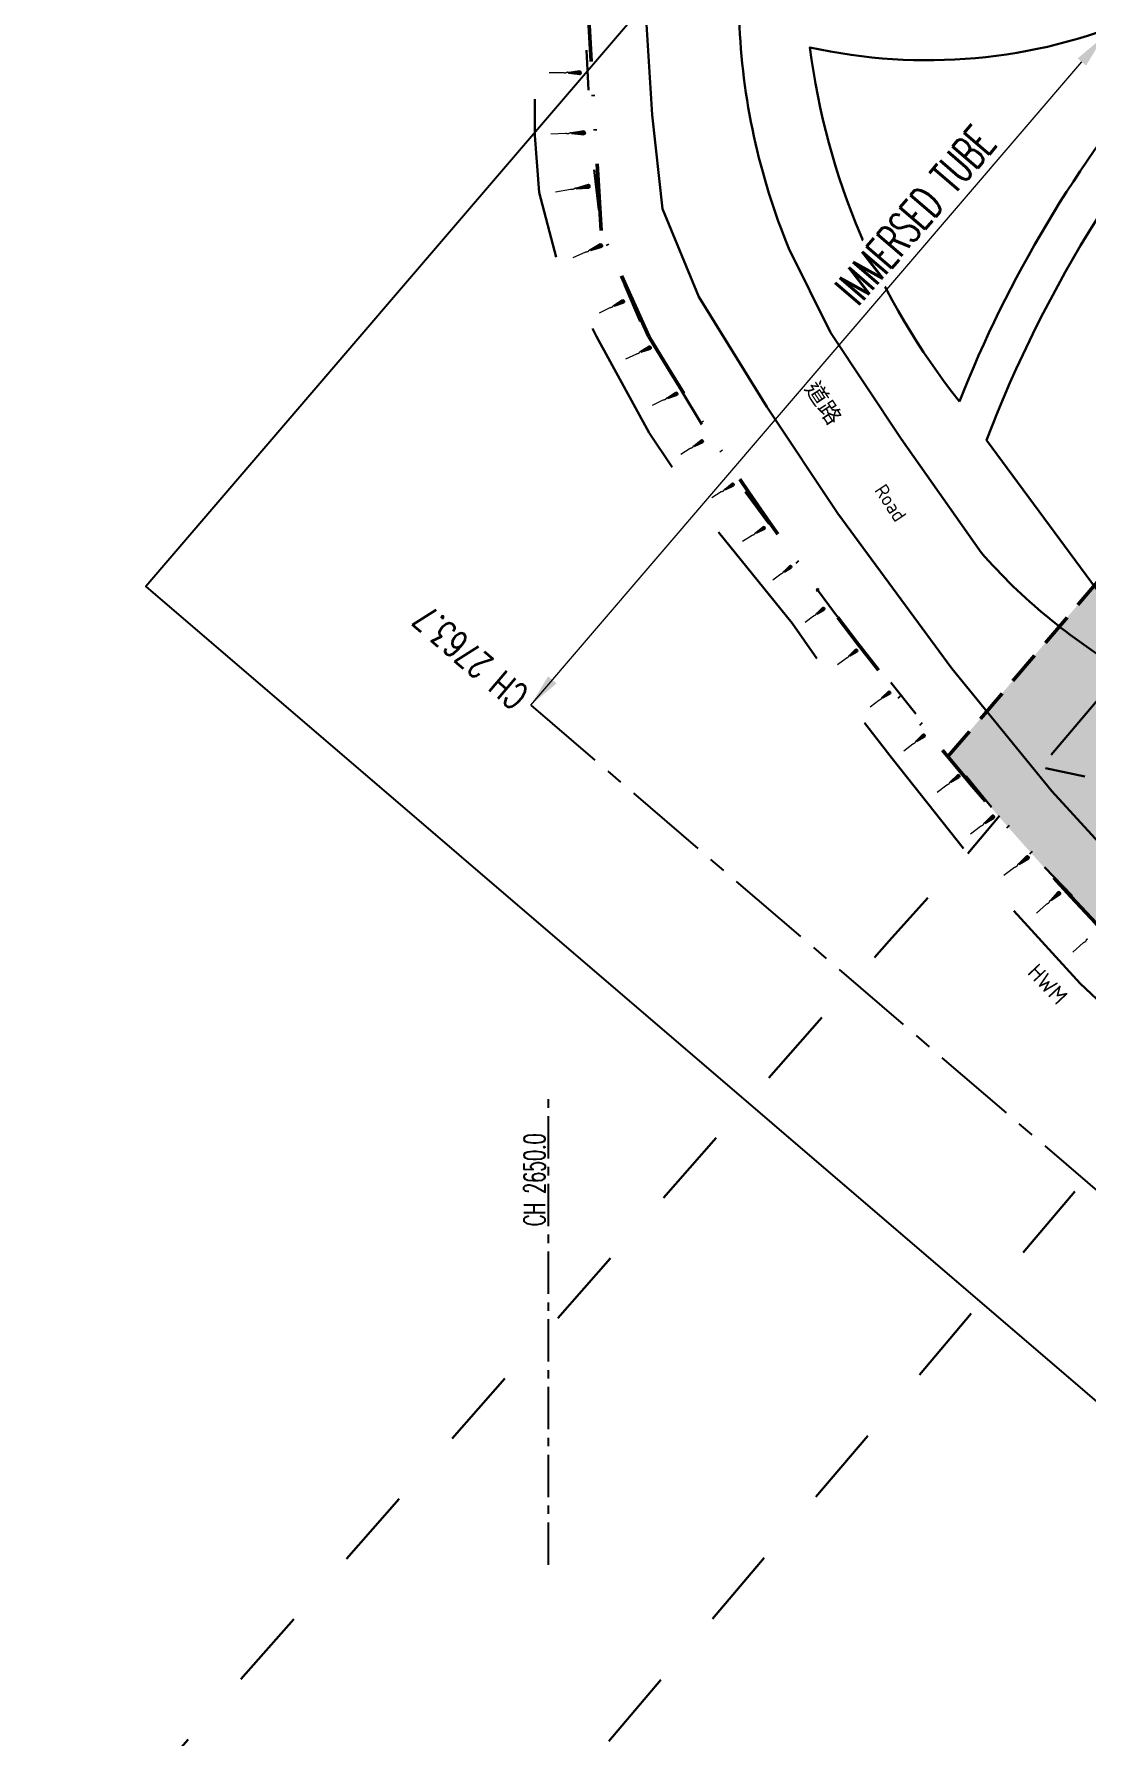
# Model space of a CAD drawing. Header units: millimetres. Extents: x 833600 to 836188, y 817400 to 818701.
# Drawn here: x 833908.8 to 833987.8, y 817736.5 to 817864.3 of the extents above; entities that cross this region are included whole.
import ezdxf

# ---------------------------------------------------------------- set-up
doc = ezdxf.new("R2010")
doc.units = ezdxf.units.MM
for name, pattern in [('2', [12.0116288, 6.0058144, -6.0058144]), ('3', [18.017443200000002, 12.0116288, -6.0058144]), ('5', [9.008721600000001, 3.0029072, -6.0058144]), ('CENTER', [50.800000000000004, 31.75, -6.35, 6.35, -6.35]), ('DASHED2', [0.375, 0.25, -0.125]), ('DIVIDE', [1.25, 0.5, -0.25, 0, -0.25, 0, -0.25])]:
    doc.linetypes.add(name, pattern=pattern)
for name, color, linetype, lineweight in [('00-TITLEBOX', 7, 'Continuous', 25), ('01-basemap', 8, 'Continuous', 15), ('01-bdy', 7, 'DIVIDE', 50), ('01-hatch', 7, 'Continuous', 0), ('01-occup', 7, 'DASHED2', 50), ('01-others', 7, 'Continuous', 25)]:
    doc.layers.add(name, color=color, linetype=linetype, lineweight=lineweight)
doc.styles.add('HK_ENG_11', font='HK_ENG.ttf')
doc.styles.add('ROMANS', font='romans.shx', dxfattribs={"width": 0.6})
doc.styles.add('SMO_Hei_W3', font='smo_hei_w3.ttf')
doc.linetypes.add('B1_BDYF', pattern='A,2.5,-0.5,[130,ltypeshp.shx,S=0.5,R=0,X=0,Y=0],-0.5', length=3.5)

msp = doc.modelspace()

# ---------------------------------------------------------------- hatches: boundary and pattern name
at = {"layer": '01-basemap', "linetype": 'Continuous'}
for points in [[(833948.9254864012, 817861.357970801), (833949.7806400012, 817861.2506860009), (833949.7806400012, 817861.464214001)], [(833949.1690699374, 817856.814903604), (833950.0942376372, 817856.7319474887), (833950.0860977307, 817856.9619364876)], [(833949.5224074068, 817852.6704567269), (833950.4679584907, 817852.7181282418), (833950.4270782374, 817852.949099382)], [(833950.5918763812, 817848.051744546), (833951.4289424964, 817848.2892135407), (833951.3447507631, 817848.4876627552)], [(833952.3691969848, 817843.8772023105), (833953.0835740214, 817844.1178696344), (833953.0023798563, 817844.286060004)], [(833954.363313741, 817840.4093777598), (833955.0826778669, 817840.6517251901), (833955.0009168828, 817840.8210897022)], [(833956.3575173502, 817836.9415998987), (833957.0817744696, 817837.1855957353), (833956.9994573611, 817837.3561122363)], [(833958.3621275434, 817833.3435691937), (833959.0021137926, 817833.6418122774), (833958.9090602442, 817833.7899397629)], [(833960.6838021559, 817830.0862834746), (833961.3242384024, 817830.3847362637), (833961.2311194248, 817830.532967903)], [(833963.0055578453, 817826.8290448989), (833963.6463540897, 817827.1276654523), (833963.5531827688, 817827.2759804146)], [(833965.104780532, 817823.9245026257), (833965.6523531736, 817824.2370760039), (833965.5586269504, 817824.3620438365)], [(833967.5629796081, 817820.7687347905), (833968.1253841385, 817821.0897747232), (833968.0291191892, 817821.2181275112)], [(833970.021264736, 817817.6130414217), (833970.5984149234, 817817.9424986847), (833970.4996260081, 817818.0742167484)], [(833972.4794538114, 817814.4572735864), (833973.0714358878, 817814.795197404), (833972.9701082464, 817814.930300423)], [(833975.0421987395, 817811.2012595889), (833975.6627443648, 817811.5661358855), (833975.553910178, 817811.7074293471)], [(833977.6045937976, 817808.1284004482), (833978.2606603104, 817808.5141627674), (833978.1455963047, 817808.6635440616)], [(833980.1669888566, 817805.0555313071), (833980.858576257, 817805.4621796488), (833980.7372824323, 817805.6196487756)], [(833982.7293939154, 817801.9826721664), (833983.4565022032, 817802.4102065306), (833983.3289785596, 817802.57576349)], [(833985.115225141, 817799.2451534496), (833985.8157696698, 817799.7246865418), (833985.676282611, 817799.882109759)]]:
    msp.add_hatch(color=256, dxfattribs=at).paths.add_polyline_path(points)
h = msp.add_hatch(color=256, dxfattribs=at)
edge = h.paths.add_edge_path()
edge.add_ellipse((833949.7806352666, 817861.3575531297), major_axis=(4.3234436937916e-11, 0.1067640000255778), ratio=0.7317073176316676, start_angle=0, end_angle=360)
h = msp.add_hatch(color=256, dxfattribs=at)
edge = h.paths.add_edge_path()
edge.add_ellipse((833950.0901586531, 817856.8470528866), major_axis=(-0.004069953780447269, 0.1149944993470916), ratio=0.7317073170015849, start_angle=0, end_angle=360)
h = msp.add_hatch(color=256, dxfattribs=at)
edge = h.paths.add_edge_path()
edge.add_ellipse((833950.4474934987, 817852.8337244588), major_axis=(-0.0204401270745226, 0.11548556996962), ratio=0.7317073166455318, start_angle=0, end_angle=360)
h = msp.add_hatch(color=256, dxfattribs=at)
edge = h.paths.add_edge_path()
edge.add_ellipse((833951.386801567, 817848.3885321273), major_axis=(-0.04209586677286777, 0.09922460716946253), ratio=0.7317073167858328, start_angle=0, end_angle=360)
h = msp.add_hatch(color=256, dxfattribs=at)
edge = h.paths.add_edge_path()
edge.add_ellipse((833953.0429339948, 817844.2020442507), major_axis=(-0.04059708216010346, 0.08409518495483359), ratio=0.7317073179069228, start_angle=0, end_angle=360)
h = msp.add_hatch(color=256, dxfattribs=at)
edge = h.paths.add_edge_path()
edge.add_ellipse((833955.0417541311, 817840.7364874322), major_axis=(-0.04088049212120064, 0.0846822560205329), ratio=0.7317073160614097, start_angle=0, end_angle=360)
h = msp.add_hatch(color=256, dxfattribs=at)
edge = h.paths.add_edge_path()
edge.add_ellipse((833957.0405723774, 817837.2709345159), major_axis=(-0.04115855363740621, 0.08525825077485545), ratio=0.7317073173916889, start_angle=0, end_angle=360)
h = msp.add_hatch(color=256, dxfattribs=at)
edge = h.paths.add_edge_path()
edge.add_ellipse((833958.9555387914, 817833.7159454988), major_axis=(-0.04652677462526059, 0.07406374248769114), ratio=0.7317073169529938, start_angle=0, end_angle=360)
h = msp.add_hatch(color=256, dxfattribs=at)
edge = h.paths.add_edge_path()
edge.add_ellipse((833961.2776306527, 817830.4589216108), major_axis=(-0.04655948904392176, 0.07411581953550705), ratio=0.7317073163822079, start_angle=0, end_angle=360)
h = msp.add_hatch(color=256, dxfattribs=at)
edge = h.paths.add_edge_path()
edge.add_ellipse((833963.5997201413, 817827.2018925), major_axis=(-0.04658566057799279, 0.07415748110385365), ratio=0.7317073161474651, start_angle=0, end_angle=360)
h = msp.add_hatch(color=256, dxfattribs=at)
edge = h.paths.add_edge_path()
edge.add_ellipse((833965.6054420236, 817824.2996181984), major_axis=(-0.04686311129602402, 0.06248391657045133), ratio=0.7317073177493468, start_angle=0, end_angle=360)
h = msp.add_hatch(color=256, dxfattribs=at)
edge = h.paths.add_edge_path()
edge.add_ellipse((833968.0772023244, 817821.1540109739), major_axis=(-0.04813247470104181, 0.0641763938969483), ratio=0.7317073175191477, start_angle=0, end_angle=360)
h = msp.add_hatch(color=256, dxfattribs=at)
edge = h.paths.add_edge_path()
edge.add_ellipse((833970.5489698326, 817818.0084191427), major_axis=(-0.04939445780005, 0.06585903159781534), ratio=0.7317073165696084, start_angle=0, end_angle=360)
h = msp.add_hatch(color=256, dxfattribs=at)
edge = h.paths.add_edge_path()
edge.add_ellipse((833973.0207201327, 817814.8628119181), major_axis=(-0.05066382097946845, 0.067551509268136), ratio=0.7317073171000721, start_angle=0, end_angle=360)
h = msp.add_hatch(color=256, dxfattribs=at)
edge = h.paths.add_edge_path()
edge.add_ellipse((833975.6082715743, 817811.6368484444), major_axis=(-0.05441709326149054, 0.07064673082461098), ratio=0.7317073188338116, start_angle=0, end_angle=360)
h = msp.add_hatch(color=256, dxfattribs=at)
edge = h.paths.add_edge_path()
edge.add_ellipse((833978.2030694223, 817808.5889230106), major_axis=(-0.05753200341060425, 0.07469064669347338), ratio=0.7317073168968049, start_angle=0, end_angle=360)
h = msp.add_hatch(color=256, dxfattribs=at)
edge = h.paths.add_edge_path()
edge.add_ellipse((833980.7978672712, 817805.5409875764), major_axis=(-0.06064691208624119, 0.07873456360764021), ratio=0.7317073173245902, start_angle=0, end_angle=360)
h = msp.add_hatch(color=256, dxfattribs=at)
edge = h.paths.add_edge_path()
edge.add_ellipse((833983.3926751198, 817802.4930621426), major_axis=(-0.06376182163065405, 0.0827784798258705), ratio=0.7317073178589486, start_angle=0, end_angle=360)
h = msp.add_hatch(color=256, dxfattribs=at)
edge = h.paths.add_edge_path()
edge.add_ellipse((833985.7459552811, 817799.8034710891), major_axis=(-0.06974352947550902, 0.07871160861533714), ratio=0.7317073165129799, start_angle=0, end_angle=360)
at = {"layer": '01-hatch', "true_color": 0xa8def7}
h = msp.add_hatch(color=141, dxfattribs=at)
h.dxf.hatch_style = 1
edge = h.paths.add_edge_path()
edge.add_arc((834174.1816822606, 817973.8885103523), 256.0608208610516, 219.7808822324689, 227.2946912475202, ccw=False)
edge.add_line((833977.3996929834, 817810.04714599), (834008.2342638228, 817846.0493328853))
edge.add_line((834008.2342638228, 817846.0493328853), (834033.5923281077, 817824.3148566918))
edge.add_line((834033.5923281077, 817824.3148566918), (834000.5141251447, 817785.7217662517))

# ---------------------------------------------------------------- linework, layer by layer
at = {"layer": '00-TITLEBOX'}
msp.add_lwpolyline([(834127.7674345614, 818068.4675324054), (833917.2173458558, 817822.8183293391), (834011.1663917099, 817742.2930123771), (834221.7164804154, 817987.9422154434)], close=True, dxfattribs=at)
at = {"layer": '01-basemap', "linetype": 'Continuous', "lineweight": 13}
for p, q in [((833948.5088464011, 817861.357970801), (833947.4807872011, 817861.357970801)), ((833948.7203109151, 817856.7990208594), (833947.6129980278, 817856.7598301875)), ((833949.0717320114, 817852.5906903788), (833947.9596904729, 817852.393866915)), ((833950.2046584018, 817847.8874679933), (833949.2491980375, 817847.4821155996)), ((833952.0410206538, 817843.7187746715), (833951.231245557, 817843.3278544722)), ((833954.0328464003, 817840.2498441322), (833953.217418237, 817839.8561949063)), ((833956.0248022265, 817836.7809811503), (833955.2038276584, 817836.3846543888)), ((833958.0730983034, 817833.1620012945), (833957.3599186536, 817832.7139825035)), ((833960.394569689, 817829.9045879085), (833959.6808885769, 817829.4562540993)), ((833962.716162797, 817826.6472471992), (833962.0020805151, 817826.1986613754)), ((833964.8609408587, 817823.7416221901), (833964.2592664649, 817823.2903647153)), ((833967.3125351436, 817820.5809007431), (833966.6945634276, 817820.1174202311)), ((833969.7642538804, 817817.4202825626), (833969.130079594, 817816.9446500777)), ((833972.2158381647, 817814.2595611155), (833971.5653665562, 817813.7717055936)), ((833974.7665041803, 817810.9889002), (833974.0862278555, 817810.464903408)), ((833977.3131181016, 817807.903885315), (833976.5939018216, 817807.3498942239)), ((833979.8597320238, 817804.8188604296), (833979.1015757888, 817804.2348750393)), ((833982.4063559456, 817801.7338455446), (833981.6092597555, 817801.1198658552)), ((833984.8080578878, 817798.9729835787), (833984.0501226907, 817798.3014044224)), ((833987.562307166, 817796.0720320665), (833986.7877062593, 817795.3856860235))]:
    msp.add_line(p, q, dxfattribs=at)
at = {"layer": '01-basemap', "linetype": 'Continuous', "lineweight": 30}
for p, q in [((833949.7806400012, 817861.464214001), (833948.9254864012, 817861.357970801)), ((833948.9254864012, 817861.357970801), (833949.7806400012, 817861.2506860009)), ((833949.7806400012, 817861.2506860009), (833949.7806400012, 817861.464214001)), ((833950.0860977307, 817856.9619364876), (833949.1690699374, 817856.814903604)), ((833949.1690699374, 817856.814903604), (833950.0942376372, 817856.7319474887)), ((833950.0942376372, 817856.7319474887), (833950.0860977307, 817856.9619364876)), ((833950.4270782374, 817852.949099382), (833949.5224074068, 817852.6704567269)), ((833949.5224074068, 817852.6704567269), (833950.4679584907, 817852.7181282418)), ((833950.4679584907, 817852.7181282418), (833950.4270782374, 817852.949099382)), ((833951.3447507631, 817848.4876627552), (833950.5918763812, 817848.051744546)), ((833950.5918763812, 817848.051744546), (833951.4289424964, 817848.2892135407)), ((833951.4289424964, 817848.2892135407), (833951.3447507631, 817848.4876627552)), ((833953.0023798563, 817844.286060004), (833952.3691969848, 817843.8772023105)), ((833952.3691969848, 817843.8772023105), (833953.0835740214, 817844.1178696344)), ((833953.0835740214, 817844.1178696344), (833953.0023798563, 817844.286060004)), ((833955.0009168828, 817840.8210897022), (833954.363313741, 817840.4093777598)), ((833954.363313741, 817840.4093777598), (833955.0826778669, 817840.6517251901)), ((833955.0826778669, 817840.6517251901), (833955.0009168828, 817840.8210897022)), ((833956.9994573611, 817837.3561122363), (833956.3575173502, 817836.9415998987)), ((833956.3575173502, 817836.9415998987), (833957.0817744696, 817837.1855957353)), ((833957.0817744696, 817837.1855957353), (833956.9994573611, 817837.3561122363)), ((833958.9090602442, 817833.7899397629), (833958.3621275434, 817833.3435691937)), ((833958.3621275434, 817833.3435691937), (833959.0021137926, 817833.6418122774)), ((833959.0021137926, 817833.6418122774), (833958.9090602442, 817833.7899397629)), ((833961.2311194248, 817830.532967903), (833960.6838021559, 817830.0862834746)), ((833960.6838021559, 817830.0862834746), (833961.3242384024, 817830.3847362637)), ((833961.3242384024, 817830.3847362637), (833961.2311194248, 817830.532967903)), ((833963.5531827688, 817827.2759804146), (833963.0055578453, 817826.8290448989)), ((833963.0055578453, 817826.8290448989), (833963.6463540897, 817827.1276654523)), ((833963.6463540897, 817827.1276654523), (833963.5531827688, 817827.2759804146)), ((833965.5586269504, 817824.3620438365), (833965.104780532, 817823.9245026257)), ((833965.6523531736, 817824.2370760039), (833965.5586269504, 817824.3620438365)), ((833965.104780532, 817823.9245026257), (833965.6523531736, 817824.2370760039)), ((833968.0291191892, 817821.2181275112), (833967.5629796081, 817820.7687347905)), ((833967.5629796081, 817820.7687347905), (833968.1253841385, 817821.0897747232)), ((833968.1253841385, 817821.0897747232), (833968.0291191892, 817821.2181275112)), ((833970.4996260081, 817818.0742167484), (833970.021264736, 817817.6130414217)), ((833970.021264736, 817817.6130414217), (833970.5984149234, 817817.9424986847)), ((833970.5984149234, 817817.9424986847), (833970.4996260081, 817818.0742167484)), ((833972.9701082464, 817814.930300423), (833972.4794538114, 817814.4572735864)), ((833972.4794538114, 817814.4572735864), (833973.0714358878, 817814.795197404)), ((833973.0714358878, 817814.795197404), (833972.9701082464, 817814.930300423)), ((833975.553910178, 817811.7074293471), (833975.0421987395, 817811.2012595889)), ((833975.0421987395, 817811.2012595889), (833975.6627443648, 817811.5661358855)), ((833975.6627443648, 817811.5661358855), (833975.553910178, 817811.7074293471)), ((833978.1455963047, 817808.6635440616), (833977.6045937976, 817808.1284004482)), ((833977.6045937976, 817808.1284004482), (833978.2606603104, 817808.5141627674)), ((833978.2606603104, 817808.5141627674), (833978.1455963047, 817808.6635440616)), ((833980.7372824323, 817805.6196487756), (833980.1669888566, 817805.0555313071)), ((833980.1669888566, 817805.0555313071), (833980.858576257, 817805.4621796488)), ((833980.858576257, 817805.4621796488), (833980.7372824323, 817805.6196487756)), ((833983.3289785596, 817802.57576349), (833982.7293939154, 817801.9826721664)), ((833983.4565022032, 817802.4102065306), (833983.3289785596, 817802.57576349)), ((833982.7293939154, 817801.9826721664), (833983.4565022032, 817802.4102065306)), ((833985.676282611, 817799.882109759), (833985.115225141, 817799.2451534496)), ((833985.115225141, 817799.2451534496), (833985.8157696698, 817799.7246865418)), ((833985.8157696698, 817799.7246865418), (833985.676282611, 817799.882109759))]:
    msp.add_line(p, q, dxfattribs=at)
at = {"layer": '01-basemap', "linetype": '3', "lineweight": 30, "flags": 128}
msp.add_lwpolyline([(834427.0456200009, 817871.6583000012), (834426.9289600011, 817871.2845500018), (834426.3523900006, 817869.4373100027), (834425.336170001, 817867.7284400016), (834424.0107900007, 817866.8192200027), (834421.4660500009, 817865.1527500022), (834417.7086900007, 817862.9887800012), (834414.3412300004, 817859.9908900019), (834410.4001000011, 817856.2687100023), (834406.538970001, 817852.533400001), (834403.1763100009, 817850.0017700009), (834397.7954300009, 817845.4564400017), (834394.152900001, 817841.9882300012), (834390.8630100004, 817839.0459900014), (834389.0076600006, 817837.0750200022), (834385.6839100011, 817833.1358700022), (834382.4068200011, 817830.7343200017), (834380.6942100013, 817828.021490002), (834378.4117500009, 817826.2846500017), (834374.6398200011, 817822.4253200013), (834370.7183300005, 817817.994090002), (834367.3184000012, 817814.110580001), (834364.7685700012, 817810.4789500013), (834361.7698800005, 817807.0966000017), (834357.1304800007, 817801.3693600018), (834355.8186700009, 817797.3621900026), (834353.8969900012, 817793.5086800009), (834350.2919400008, 817786.1118200012), (834346.7850600006, 817779.3910000026), (834344.4087200006, 817773.5408800021), (834341.3913200004, 817767.5255500022), (834338.4835200012, 817760.6559900027), (834335.9355100011, 817755.9174700025), (834333.2363800006, 817752.1588600017), (834331.3342500012, 817749.4076800011), (834328.3738300009, 817747.8009700011), (834326.3556600008, 817746.5393700022), (834322.8546600007, 817745.5283200014), (834311.7011400005, 817745.6134100016), (834301.8320300011, 817746.4156400021), (834294.4667900009, 817747.1827600021), (834287.7858900009, 817746.7342200018), (834277.9934900012, 817746.4109700024), (834270.9357500011, 817746.124160001), (834260.3447100008, 817745.8950600009), (834249.562210001, 817745.230320001), (834238.7486500004, 817745.1471100021), (834225.3605000004, 817745.1495100018), (834213.469920001, 817745.5374600012), (834201.5601200005, 817745.7181800026), (834191.3703700006, 817745.0845600013), (834185.8703700006, 817745.5826100018), (834182.7294900008, 817746.2418100014), (834179.5850100005, 817746.2494300026), (834173.3046600008, 817745.4175300021), (834166.3652500007, 817745.6856500022), (834158.0340200011, 817745.2752900012), (834153.4035600005, 817745.6233800016), (834148.2176200012, 817745.6344400011), (834135.5925200004, 817745.8009800017), (834123.7390200011, 817745.8883200027), (834115.1806900008, 817746.206290001), (834103.3663100004, 817746.2367200013), (834094.0301800007, 817746.0563800018), (834088.5071300007, 817746.6066000015), (834085.0818300005, 817747.6637800019), (834081.5600900007, 817748.7493900023), (834079.8452900006, 817750.3795300014), (834079.9751600008, 817751.1266500019), (834079.3351200009, 817752.0090900026), (834078.8170100013, 817752.8703600019), (834076.3405500008, 817752.8799200021), (834075.5103400005, 817752.6657900009), (834075.5027600005, 817750.7071500011), (834073.2244900009, 817749.5973900016), (834070.0014900006, 817747.8204200026), (834068.9336200012, 817746.2920900024), (834068.2969200006, 817744.9901600014), (834066.358380001, 817744.299370002), (834063.464180001, 817744.3056500014), (834060.4854300013, 817744.309030002), (834056.8182500005, 817745.3836500011), (834053.024770001, 817745.6869600024), (834046.0990500012, 817746.8981500026), (834043.3344200011, 817748.4851400014), (834038.9134100005, 817751.4380200021), (834031.8158900011, 817756.6315200012), (834024.4295900008, 817761.7622000016), (834017.3405900011, 817767.0141800027), (834011.0469400007, 817772.066060001), (834003.0692500006, 817778.6680200025), (833995.1352000004, 817785.6840500012), (833987.3272100007, 817793.0270700026), (833982.0894400012, 817798.744690001), (833973.2269100007, 817809.8968600016), (833969.2862300007, 817814.9873200022), (833965.7112900009, 817820.0586100016), (833959.1513500009, 817828.1691900026), (833954.9931100011, 817834.3312100023), (833951.0296600005, 817841.5736700017), (833948.0109800007, 817847.5262600016), (833946.7452800004, 817852.375450002), (833946.415120001, 817856.6485300027), (833946.3981300006, 817863.450120002), (833946.0185800008, 817871.2336700018), (833945.5859800009, 817880.676260002), (833946.0661500013, 817882.517620001), (833945.898980001, 817886.6693400014), (833946.3811700009, 817891.4622600023), (833945.7747300006, 817898.4763300009), (833946.8094000006, 817902.7540100012), (833946.7888500011, 817909.9574800022), (833946.5967100011, 817917.0757100023), (833946.3652500007, 817923.0553600024), (833946.6477700006, 817930.2163600009), (833946.9135500006, 817935.4461500011), (833946.5934800012, 817941.2376300022), (833947.0049800007, 817947.8899800014), (833946.5763100004, 817955.5660500024), (833946.7289700005, 817962.3576100022), (833947.0024500005, 817972.6337600015), (833946.9158300012, 817979.4594100025), (833946.853170001, 817983.196870001), (833947.0267500011, 817990.9729400016), (833947.7352200011, 817996.0895900019), (833947.6146000009, 818000.0000000019)], dxfattribs=at)
at = {"layer": '01-basemap', "linetype": '5', "lineweight": 30, "flags": 128}
for points in [[(834356.3115600012, 817806.2041100021), (834354.404480001, 817803.4797100015), (834352.5066100005, 817800.4532500021), (834348.376960001, 817793.5272200014), (834339.7779900013, 817779.1073900014), (834338.6755500007, 817776.329260001), (834336.8675600011, 817770.0674500018), (834334.6186000006, 817763.5410400014), (834329.521350001, 817754.3861600012), (834327.6235200008, 817753.0255500022), (834322.5395000009, 817751.133200001), (834318.3268100005, 817750.6666800026), (834310.3714200007, 817750.6666800026), (834302.5608900012, 817750.1725400016), (834288.1979800006, 817750.770080002), (834279.239000001, 817749.764200002), (834268.3743400006, 817749.0478500016), (834255.6549500013, 817748.8628400024), (834242.6224000007, 817748.9178000018), (834230.1699400004, 817748.585330002), (834216.9880400011, 817748.8165900018), (834204.8173000012, 817748.7814000025), (834167.1748000011, 817749.7710000016), (834130.250500001, 817749.0731000025), (834108.7114200005, 817749.2328600027), (834097.5994900009, 817749.7993800025), (834092.1042000009, 817750.8829000015), (834083.4489900004, 817751.9743000027), (834080.8740000008, 817753.1470000017), (834079.9461800009, 817754.6816100013), (834075.5468700007, 817754.9408700019), (834068.484960001, 817749.2778800018), (834062.0428500008, 817748.3540700022), (834056.1297000004, 817749.0989000015), (834051.0810600007, 817750.0654000025), (834044.4207300004, 817752.1930100024), (834034.6472900007, 817759.3591400012), (834019.2349000005, 817769.5194000024), (834005.8211600007, 817781.1085500009), (833992.6218600012, 817793.4444900025), (833984.3849000009, 817802.0417000018), (833980.319670001, 817806.6752500013), (833968.9778700005, 817820.7378500011), (833961.2636000011, 817831.1751000024), (833954.5062700007, 817842.246220002), (833951.3802700005, 817849.5262800027), (833950.7135800011, 817855.2431200016), (833950.2567200009, 817863.3835400026), (833950.140420001, 817900.0000000019), (833949.8554800004, 817989.7110300027), (833950.228790001, 817994.5259100012), (833950.514750001, 818000.0000000019)], [(833984.7329000011, 817809.1782000009), (834003.0812000008, 817805.3659000024), (834020.1483000005, 817803.910000002), (834031.9471000005, 817804.8031000011), (834038.3548000008, 817805.6347000021), (834041.9422000004, 817805.6259000022), (834043.7486000005, 817805.7025000025), (834048.4844000004, 817802.8559000026), (834052.9584000008, 817795.0145000014)]]:
    msp.add_lwpolyline(points, dxfattribs=at)
at = {"layer": '01-basemap', "linetype": 'B1_BDYF', "lineweight": 30, "flags": 128}
for points in [[(833985.2008200008, 817807.4657200016), (833977.7006600006, 817816.6638800018), (833969.1555000013, 817828.2915000021), (833963.8275200007, 817836.2975400016), (833958.7147400007, 817844.5523700025), (833955.9957200009, 817851.1545800027), (833955.2022700012, 817858.2067800015), (833954.7668700004, 817865.4087500013), (833954.6806800012, 817870.2948600017), (833954.6634900011, 817900.2628300022), (833954.6190500008, 817930.313240001), (833954.6511700004, 817971.1100500021), (833954.6560500013, 817997.4896500017), (833954.6407900006, 818000.0000000019)], [(834160.5894800005, 817753.8696100023), (834160.584090001, 817753.8688100018), (834157.8296300005, 817753.4585200027), (834154.4718500013, 817753.4997300021), (834107.5958700012, 817754.6275500022), (834105.2269400004, 817755.0652200021), (834099.3658700008, 817758.6994200014), (834095.0496400008, 817760.8850100022), (834078.3576600011, 817762.1681400016), (834061.880690001, 817758.1518100016), (834053.6468900004, 817756.0480900016), (834053.642860001, 817756.0470600016), (834050.2652600007, 817755.1840900015), (834034.5502900006, 817763.5792500023), (834027.602570001, 817769.1220400017), (834004.6583300009, 817788.3601100016), (833990.0915600006, 817802.1392600015), (833985.2008200008, 817807.4657200016)]]:
    msp.add_lwpolyline(points, dxfattribs=at)
at = {"layer": '01-basemap', "linetype": '2', "lineweight": 30, "flags": 128}
for points in [[(834141.8980600005, 818000.0000000019), (834127.1992100012, 817982.512070002), (834122.5507000005, 817976.9815200027), (834119.6388400011, 817973.5171300024), (834044.6958100004, 817884.8794700019), (834018.1692100009, 817849.1871800013), (833990.5383000011, 817816.5385500025), (833978.8882600004, 817802.7728900015)], [(833750.0000000009, 817542.2553400025), (833972.986560001, 817796.2237500027), (833978.8882600004, 817802.7728900015)], [(833750.0000000009, 817497.9884100016), (833991.4225400006, 817782.7293700017), (833994.553700001, 817786.2309300024)]]:
    msp.add_lwpolyline(points, dxfattribs=at)
at = {"layer": '01-basemap', "linetype": 'Continuous', "lineweight": 30, "flags": 128}
for points in [[(834082.4016000004, 817862.6839000024, -0.09316541970496857), (834090.5982000008, 817874.5877000019, 0.04998992043117128), (834086.9247000013, 817878.8334000017), (834086.2424000008, 817878.1265000012), (834084.4754000008, 817879.7146000024), (834085.1064000009, 817880.4617000017, 0.05751561974734977), (834080.4099000013, 817883.4395000022), (834079.9614000004, 817882.5236000009), (834075.2866000012, 817884.6474000011), (834075.6883000005, 817885.5918000024, 0.06370326231139421), (834046.8502000012, 817893.5940000024), (834033.791600001, 817895.9504000023, 0.3252255266406948), (834031.7923000008, 817895.408900002, 0.02952995907707006), (833999.9494000012, 817864.9987000022, 0.0993292081473981), (833980.3011000007, 817833.7814000025), (833989.3210000005, 817821.5540000014)], [(833978.273500001, 817836.697300002, -0.1371796737051739), (833967.0518000005, 817863.2612000015, 0.1558192963350453), (833991.5735000009, 817865.4745000023, -0.802815530600731), (833993.501600001, 817862.1520000026, 0.08209817483051553), (833978.273500001, 817836.697300002)], [(833993.8439000007, 817814.7623000015, -0.02130713875348639), (833990.5383000011, 817816.5385500025, -0.07854512919823019), (833979.8888000008, 817825.3607000019)]]:
    msp.add_lwpolyline(points, format="xyb", dxfattribs=at)
msp.add_lwpolyline([(833979.8888000008, 817825.3607000019), (833973.8966000006, 817833.8927000016), (833968.6039000005, 817841.8603000026), (833965.4733000007, 817848.1653000023)], dxfattribs=at)
at = {"layer": '01-basemap', "linetype": 'Continuous', "lineweight": 30}
msp.add_arc((834011.6578314966, 817867.1804077893), 49.94582338541655, 182.101501015846, 202.3779581326908, dxfattribs=at)
for centre, major_axis, ratio, start_param, end_param in [((833949.7806352666, 817861.3575531297), (4.3234436937916e-11, 0.1067640000255778), 0.7317073176316676, 3.14159265414323, 9.424777961322816), ((833950.0901586531, 817856.8470528866), (-0.004069953780447259, 0.1149944993470913), 0.731707317001585, 3.141592646995083, 9.424777954174669), ((833950.4474934987, 817852.8337244588), (-0.0204401270745226, 0.11548556996962), 0.7317073166455318, 3.141592648599437, 9.424777955779023), ((833951.386801567, 817848.3885321273), (-0.04209586677286777, 0.09922460716946253), 0.7317073167858328, 3.141592651709788, 9.424777958889374), ((833953.0429339948, 817844.2020442507), (-0.04059708216010342, 0.08409518495483354), 0.7317073179069232, 3.141592658544078, 9.424777965723663), ((833955.0417541311, 817840.7364874322), (-0.04088049212120063, 0.08468225602053289), 0.7317073160614097, 3.141592650940902, 9.424777958120488), ((833957.0405723774, 817837.2709345159), (-0.04115855363740621, 0.08525825077485545), 0.7317073173916889, 3.141592663579726, 9.424777970759312), ((833958.9555387914, 817833.7159454988), (-0.04652677462526057, 0.07406374248769108), 0.7317073169529938, 3.141592645410205, 9.424777952589793), ((833961.2776306527, 817830.4589216108), (-0.04655948904392174, 0.07411581953550703), 0.7317073163822081, 3.141592650317802, 9.424777957497389), ((833963.5997201413, 817827.2018925), (-0.04658566057799277, 0.0741574811038536), 0.7317073161474651, 3.141592650822014, 9.4247779580016), ((833965.6054420236, 817824.2996181984), (-0.04686311129602402, 0.06248391657045133), 0.7317073177493468, 3.141592661711217, 9.424777968890803), ((833968.0772023244, 817821.1540109739), (-0.04813247470104179, 0.06417639389694825), 0.7317073175191477, 3.141592650037108, 9.424777957216694), ((833970.5489698326, 817818.0084191427), (-0.04939445780005, 0.06585903159781534), 0.7317073165696085, 3.141592649459451, 9.424777956639037), ((833973.0207201327, 817814.8628119181), (-0.05066382097946844, 0.06755150926813598), 0.7317073171000722, 3.1415926479503, 9.424777955129887), ((833975.6082715743, 817811.6368484444), (-0.05441709326149054, 0.07064673082461098), 0.7317073188338116, 3.141592656285586, 9.424777963465171), ((833978.2030694223, 817808.5889230106), (-0.05753200341060424, 0.07469064669347336), 0.731707316896805, 3.141592644549914, 9.4247779517295), ((833980.7978672712, 817805.5409875764), (-0.06064691208624118, 0.07873456360764017), 0.7317073173245903, 3.1415926575755, 9.424777964755087), ((833983.3926751198, 817802.4930621426), (-0.06376182163065403, 0.0827784798258704), 0.7317073178589485, 3.14159265690701, 9.424777964086596), ((833985.7459552811, 817799.8034710891), (-0.06974352947550902, 0.07871160861533714), 0.7317073165129799, 3.141592652761364, 9.42477795994095)]:
    msp.add_ellipse(centre, major_axis=major_axis, ratio=ratio, start_param=start_param, end_param=end_param, dxfattribs=at)
at = {"layer": '01-basemap', "linetype": 'Continuous', "lineweight": 13}
for points in [[(833948.9254864012, 817861.357970801), (833948.8473664011, 817861.3944268009), (833948.7692464011, 817861.357970801), (833948.6911264012, 817861.3215148009), (833948.5088464011, 817861.357970801)], [(833949.1690699374, 817856.814903604), (833949.0835378806, 817856.8511920038), (833949.0007853041, 817856.8089475747), (833948.9180327276, 817856.7667031457), (833948.7203109151, 817856.7990208594)], [(833949.5224074068, 817852.6704567269), (833949.4309262148, 817852.6949346337), (833949.3534041336, 817852.6405443464), (833949.2758820524, 817852.586154059), (833949.0717320114, 817852.5906903788)], [(833950.5918763812, 817848.051744546), (833950.5048988117, 817848.0548242655), (833950.446669639, 817847.9901408388), (833950.3884404661, 817847.9254574119), (833950.2046584018, 817847.8874679933)], [(833952.3691969848, 817843.8772023105), (833952.2938015044, 817843.8762125572), (833952.2461308608, 817843.8177919459), (833952.1984602171, 817843.7593713346), (833952.0410206538, 817843.7187746715)], [(833954.363313741, 817840.4093777598), (833954.2873919222, 817840.4083810969), (833954.2393884882, 817840.3495526494), (833954.1913850543, 817840.290724202), (833954.0328464003, 817840.2498441322)], [(833956.3575173502, 817836.9415998987), (833956.2810791241, 817836.9405964568), (833956.2327491789, 817836.881367868), (833956.1844192336, 817836.8221392795), (833956.0248022265, 817836.7809811503)], [(833958.3621275434, 817833.3435691937), (833958.2920473696, 817833.3348152712), (833958.2537415783, 817833.2754812315), (833958.215435787, 817833.2161471919), (833958.0730983034, 817833.1620012945)], [(833960.6838021559, 817830.0862834746), (833960.6136727063, 817830.0775233968), (833960.5753399808, 817830.0181476373), (833960.5370072552, 817829.9587718778), (833960.394569689, 817829.9045879085)], [(833963.0055578453, 817826.8290448989), (833962.9353889751, 817826.820279897), (833962.8970347021, 817826.7608707615), (833962.8586804293, 817826.7014616261), (833962.716162797, 817826.6472471992)], [(833965.104780532, 817823.9245026257), (833965.0430585551, 817823.9115485155), (833965.0133406546, 817823.8559224624), (833964.9836227539, 817823.8002964093), (833964.8609408587, 817823.7416221901)], [(833967.5629796081, 817820.7687347905), (833967.4995857918, 817820.7554297972), (833967.4690629338, 817820.6982970227), (833967.4385400759, 817820.6411642482), (833967.3125351436, 817820.5809007431)], [(833970.021264736, 817817.6130414217), (833969.9562088003, 817817.5993875855), (833969.9248856651, 817817.5407568496), (833969.8935625298, 817817.4821261136), (833969.7642538804, 817817.4202825626)], [(833972.4794538114, 817814.4572735864), (833972.4127260365, 817814.4432688673), (833972.3805979439, 817814.3831314099), (833972.3484698513, 817814.3229939524), (833972.2158381647, 817814.2595611155)], [(833975.0421987395, 817811.2012595889), (833974.971924563, 817811.1855654774), (833974.9388132797, 817811.1216248181), (833974.9057019964, 817811.0576841587), (833974.7665041803, 817810.9889002)], [(833977.6045937976, 817808.1284004482), (833977.5302970305, 817808.1118079842), (833977.4952904116, 817808.0442072733), (833977.4602837927, 817807.9766065624), (833977.3131181016, 817807.903885315)], [(833980.1669888566, 817805.0555313071), (833980.0886694987, 817805.0380404905), (833980.0517675444, 817804.9667797281), (833980.0148655899, 817804.8955189656), (833979.8597320238, 817804.8188604296)], [(833982.7293939154, 817801.9826721664), (833982.6470519666, 817801.9642829972), (833982.6082546767, 817801.8893621833), (833982.5694573869, 817801.8144413693), (833982.4063559456, 817801.7338455446)], [(833985.115225141, 817799.2451534496), (833985.0338164173, 817799.2209987334), (833985.0000374211, 817799.143089748), (833984.9662584248, 817799.0651807626), (833984.8080578878, 817798.9729835787)], [(833987.8762285062, 817796.3501864913), (833987.7930297428, 817796.3255006539), (833987.7585080037, 817796.245878582), (833987.7239862646, 817796.1662565101), (833987.562307166, 817796.0720320665)]]:
    msp.add_open_spline(points, degree=1, dxfattribs=at)
at = {"layer": '01-bdy', "linetype": 'DIVIDE', "ltscale": 10}
msp.add_lwpolyline([(834169.7449999508, 817749.7029999935), (834105.6320000029, 817749.3899999976), (834095.1220000245, 817750.28800005), (834080.8740000082, 817753.1469999704), (834079.9460000207, 817754.6820000148), (834075.5469999464, 817754.9410000314), (834068.4850000325, 817749.2779999515), (834059.5130000439, 817748.6730000584), (834044.4209999546, 817752.1930000152), (834012.9569996155, 817774.9570003143, -0.08686961250501975), (833954.9659999844, 817841.5570000295), (833951.3800000192, 817849.5259999677), (833950, 817873.1990000262), (833950.5110000002, 817999.9319999547), (833951.1089999805, 818019.469000043), (833950.5969999584, 818024.5579999466), (833950.5929999911, 818042.6469999704), (833948.9889999997, 818071.0950000348), (833950.3640000385, 818103.0340002247, -0.0940546469571884)], format="xyb", dxfattribs=at)
at = {"layer": '01-occup', "ltscale": 10}
msp.add_lwpolyline([(833977.3996929834, 817810.04714599), (834008.2342638219, 817846.0493328841), (834033.5923281077, 817824.3148566918), (834000.5141251447, 817785.7217662517)], dxfattribs=at)
at = {"layer": '01-others', "lineweight": 20}
msp.add_line((833946.0952251767, 817813.9093243136), (833987.4548753209, 817862.1644570539), dxfattribs=at)
at = {"layer": '01-others', "linetype": 'CENTER', "ltscale": 0.2}
msp.add_line((833946.0952251765, 817813.9093243134), (833997.0374290794, 817770.2465756821), dxfattribs=at)
at = {"layer": '01-others', "linetype": 'CENTER', "ltscale": 0.1}
msp.add_line((833947.4236089655, 817749.4220417257), (833947.4236089655, 817784.8985843502), dxfattribs=at)
at = {"layer": '01-others', "lineweight": 20}
for points in [[(833987.1385122736, 817862.4356129748), (833987.7712383681, 817861.8933011331), (833989.0818108461, 817864.0626353377)], [(833947.4058308625, 817816.0786384558), (833948.0385486552, 817815.5363169285), (833946.0952251767, 817813.9093243136)]]:
    msp.add_solid(points, dxfattribs=at)

# ---------------------------------------------------------------- texts
at = {"layer": '01-basemap'}
for s, height, rotation, style, width, p in [('道路', 1.20649999984229, -56.40478813860779, 'SMO_Hei_W3', 1.05, (833966.6271822896, 817837.6929241293)), ('Road', 1.0572749997871, -56.40483955031359, 'HK_ENG_11', 1.1, (833971.8400705603, 817830.023058934)), ('HWM', 1.21499757000664, -46.81779747336808, 'HK_ENG_11', 1.1, (833983.296886865, 817793.7917966262))]:
    msp.add_text(s, height=height, rotation=rotation, dxfattribs=dict(at, style=style, width=width)).set_placement(p)
at = {"layer": '01-others', "lineweight": 20, "style": 'ROMANS', "width": 0.7}
msp.add_text('CH 2763.7', height=2, rotation=139.2595616934353, dxfattribs=at).set_placement((833946.0858407931, 817814.9469948179))
at = {"layer": '01-others', "linetype": 'CENTER', "ltscale": 0.1, "style": 'ROMANS', "width": 0.6}
msp.add_text('CH 2650.0', height=1.6, rotation=90, dxfattribs=at).set_placement((833947.1865104613, 817774.8247685966))

# ---------------------------------------------------------------- next in the draw order: texts
at = {"layer": '01-others', "lineweight": 20, "insert": (833968.787201054, 817845.389992354), "char_height": 2.5, "attachment_point": 1, "rotation": 49.40000054373938, "style": 'ROMANS', "bg_fill": 3, "box_fill_scale": 1.2, "bg_fill_color": 256, "bg_fill_transparency": 0}
msp.add_mtext_dynamic_manual_height_columns('IMMERSED TUBE', width=19.13088330191628, gutter_width=12.5, heights=[0], dxfattribs=at)

doc.saveas('drawing.dxf')
